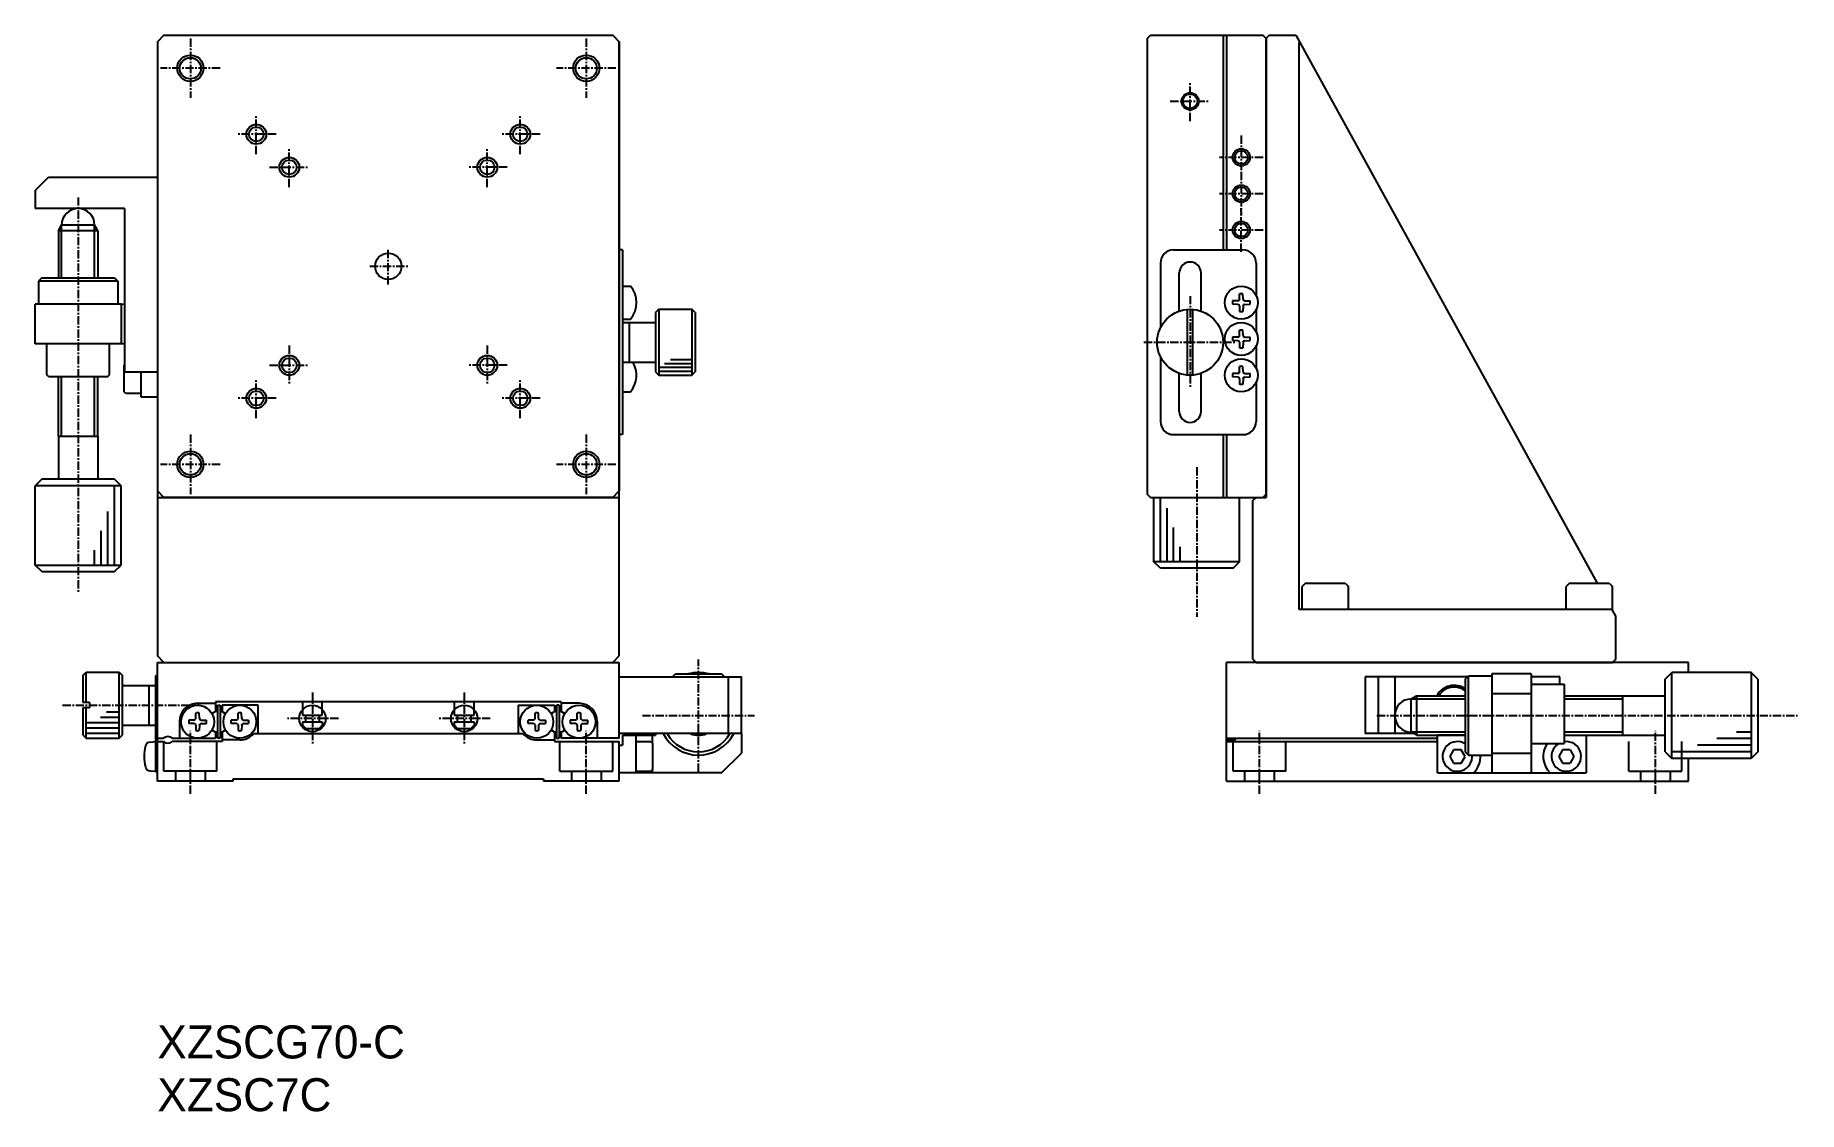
# Model space of a CAD drawing. Extents: x 154 to 421, y 95 to 258.
import ezdxf

# ---------------------------------------------------------------- set-up
doc = ezdxf.new("R2010")
doc.units = 0
doc.linetypes.add('CENTER', pattern=[2, 1.25, -0.25, 0.25, -0.25])
doc.layers.get('0').update_dxf_attribs({"linetype": 'CONTINUOUS'})
doc.layers.add('CENTER', color=1, linetype='CENTER')

msp = doc.modelspace()

# ---------------------------------------------------------------- linework, layer by layer
at = {"color": 7, "linetype": 'CONTINUOUS'}
for p, q in [((173.18, 258.33), (172.18, 257.33)), ((173.18, 258.33), (172.18, 257.33)), ((172.18, 257.33), (172.18, 189.33)), ((172.18, 257.33), (172.18, 164.33)), ((173.18, 258.33), (241.18, 258.33)), ((173.18, 258.33), (241.18, 258.33)), ((241.18, 258.33), (242.18, 257.33)), ((242.18, 257.33), (241.18, 258.33)), ((242.18, 257.33), (242.18, 189.33)), ((242.18, 164.33), (242.18, 257.33)), ((322.18, 257.83), (322.68, 258.33)), ((322.18, 257.83), (322.18, 188.83)), ((322.68, 258.33), (339.68, 258.33)), ((333.68, 258.33), (333.68, 225.83)), ((334.18, 258.33), (334.18, 225.83)), ((340.18, 257.83), (339.68, 258.33)), ((340.18, 257.83), (340.68, 258.33)), ((340.18, 188.83), (340.18, 257.83)), ((340.18, 257.83), (340.18, 188.33)), ((340.68, 258.33), (344.68, 258.33)), ((344.68, 258.33), (390.38, 175.33)), ((345.18, 171.33), (345.18, 257.24)), ((153.68, 234.83), (155.68, 236.83)), ((155.68, 236.83), (172.18, 236.83)), ((153.68, 234.83), (153.68, 232.08)), ((167.18, 232.08), (153.68, 232.08)), ((167.18, 232.08), (167.18, 207.33)), ((157.18, 228.71), (157.68, 229.58)), ((157.18, 228.71), (157.18, 221.58)), ((163.18, 228.71), (157.18, 228.71)), ((162.68, 229.58), (157.68, 229.58)), ((163.18, 228.71), (162.68, 229.58)), ((163.18, 228.71), (163.18, 221.58)), ((242.68, 225.83), (242.18, 225.83)), ((242.68, 225.83), (242.68, 197.83)), ((326.18, 225.83), (336.68, 225.83)), ((324.18, 223.83), (324.18, 214.01)), ((327.03, 216.61), (327.03, 222.33)), ((330.33, 216.47), (330.33, 222.33)), ((338.68, 223.83), (338.68, 218.92)), ((154.68, 221.58), (154.18, 221.08)), ((154.18, 221.08), (154.18, 217.58)), ((166.18, 221.08), (154.18, 221.08)), ((154.68, 221.58), (165.68, 221.58)), ((165.68, 221.58), (166.18, 221.08)), ((166.18, 221.08), (166.18, 217.58)), ((242.68, 220.33), (243.9, 220.33)), ((336.16, 218.33), (336.17, 219.15)), ((336.71, 218.33), (336.69, 219.15)), ((153.68, 211.58), (153.68, 217.58)), ((166.68, 217.58), (153.68, 217.58)), ((166.68, 217.58), (166.68, 211.58)), ((248.18, 216.83), (247.68, 216.33)), ((248.18, 216.83), (253.18, 216.83)), ((253.68, 216.33), (253.18, 216.83)), ((328.28, 206.85), (328.28, 216.81)), ((329.08, 206.85), (329.08, 216.81)), ((335.95, 218.1), (335.11, 218.09)), ((335.95, 217.55), (335.11, 217.57)), ((335.95, 218.1), (336.08, 218.16)), ((335.95, 217.55), (336.08, 217.49)), ((336.16, 218.33), (336.08, 218.16)), ((336.16, 217.33), (336.08, 217.49)), ((336.16, 217.33), (336.17, 216.5)), ((336.71, 217.33), (336.69, 216.5)), ((336.71, 218.33), (336.78, 218.16)), ((336.71, 217.33), (336.78, 217.49)), ((336.91, 218.1), (336.78, 218.16)), ((336.91, 217.55), (336.78, 217.49)), ((336.91, 218.1), (337.76, 218.09)), ((336.91, 217.55), (337.76, 217.57)), ((338.68, 216.74), (338.68, 213.42)), ((242.68, 215.33), (243.9, 215.33)), ((242.68, 214.83), (247.68, 214.83)), ((243.68, 214.83), (243.68, 208.83)), ((247.68, 216.33), (247.68, 207.33)), ((253.68, 216.33), (253.68, 207.33)), ((166.68, 211.58), (153.68, 211.58)), ((155.43, 206.88), (155.43, 211.58)), ((164.93, 206.88), (164.93, 211.58)), ((335.95, 212.6), (335.11, 212.59)), ((335.95, 212.05), (335.11, 212.07)), ((335.95, 212.6), (336.08, 212.66)), ((335.95, 212.05), (336.08, 211.99)), ((336.16, 212.83), (336.08, 212.66)), ((336.16, 211.83), (336.08, 211.99)), ((336.16, 212.83), (336.17, 213.65)), ((336.16, 211.83), (336.17, 211)), ((336.71, 212.83), (336.69, 213.65)), ((336.71, 211.83), (336.69, 211)), ((336.71, 212.83), (336.78, 212.66)), ((336.71, 211.83), (336.78, 211.99)), ((336.91, 212.6), (336.78, 212.66)), ((336.91, 212.05), (336.78, 211.99)), ((336.91, 212.6), (337.76, 212.59)), ((336.91, 212.05), (337.76, 212.07)), ((338.68, 211.24), (338.68, 207.92)), ((242.68, 208.83), (247.68, 208.83)), ((324.18, 209.65), (324.18, 199.83)), ((155.73, 206.58), (155.43, 206.88)), ((164.63, 206.58), (155.73, 206.58)), ((157.18, 197.58), (157.18, 206.58)), ((163.18, 197.58), (163.18, 206.58)), ((164.63, 206.58), (164.93, 206.88)), ((167.08, 208.28), (167.18, 208.38)), ((167.08, 208.28), (167.08, 204.38)), ((167.18, 207.33), (172.18, 207.33)), ((169.68, 207.33), (169.68, 203.58)), ((247.68, 207.33), (248.18, 206.83)), ((248.18, 206.83), (253.18, 206.83)), ((253.18, 206.83), (253.68, 207.33)), ((327.03, 201.33), (327.03, 207.04)), ((330.33, 201.33), (330.33, 207.18)), ((335.95, 207.1), (335.11, 207.09)), ((335.95, 206.55), (335.11, 206.57)), ((335.95, 207.1), (336.08, 207.16)), ((335.95, 206.55), (336.08, 206.49)), ((336.16, 207.33), (336.08, 207.16)), ((336.16, 206.33), (336.08, 206.49)), ((336.16, 207.33), (336.17, 208.15)), ((336.16, 206.33), (336.17, 205.5)), ((336.71, 207.33), (336.69, 208.15)), ((336.71, 206.33), (336.69, 205.5)), ((336.71, 207.33), (336.78, 207.16)), ((336.71, 206.33), (336.78, 206.49)), ((336.91, 207.1), (336.78, 207.16)), ((336.91, 206.55), (336.78, 206.49)), ((336.91, 207.1), (337.76, 207.09)), ((336.91, 206.55), (337.76, 206.57)), ((167.38, 204.08), (167.08, 204.38)), ((169.68, 204.08), (167.38, 204.08)), ((169.68, 203.58), (172.18, 203.58)), ((242.68, 204.33), (243.9, 204.33)), ((338.68, 205.74), (338.68, 199.83)), ((242.68, 197.83), (242.18, 197.83)), ((326.18, 197.83), (336.68, 197.83)), ((333.68, 197.83), (333.68, 188.33)), ((334.18, 197.83), (334.18, 188.33)), ((157.18, 197.58), (157.18, 191.08)), ((157.18, 197.58), (163.18, 197.58)), ((163.18, 197.58), (163.18, 191.08)), ((154.68, 191.08), (153.68, 190.08)), ((153.68, 178.08), (153.68, 190.08)), ((165.68, 191.08), (154.68, 191.08)), ((165.68, 191.08), (166.68, 190.08)), ((166.68, 178.08), (166.68, 190.08)), ((172.18, 189.33), (173.18, 188.33)), ((172.18, 188.33), (242.18, 188.33)), ((241.18, 188.33), (173.18, 188.33)), ((241.18, 188.33), (242.18, 189.33)), ((322.68, 188.33), (322.18, 188.83)), ((322.68, 188.33), (339.68, 188.33)), ((323.18, 178.58), (323.18, 188.33)), ((336.18, 178.58), (336.18, 188.33)), ((338.18, 187.83), (338.68, 188.33)), ((338.18, 163.83), (338.18, 187.83)), ((338.68, 188.33), (340.18, 188.33)), ((340.18, 188.83), (339.68, 188.33)), ((154.68, 177.08), (153.68, 178.08)), ((154.68, 177.08), (165.68, 177.08)), ((165.68, 177.08), (166.68, 178.08)), ((324.18, 177.58), (323.18, 178.58)), ((335.18, 177.58), (324.18, 177.58)), ((335.18, 177.58), (336.18, 178.58)), ((346.18, 175.33), (345.68, 174.83)), ((345.68, 171.33), (345.68, 174.83)), ((346.18, 175.33), (352.18, 175.33)), ((352.18, 175.33), (352.68, 174.83)), ((352.68, 171.33), (352.68, 174.83)), ((386.18, 175.33), (385.68, 174.83)), ((385.68, 171.33), (385.68, 174.83)), ((386.18, 175.33), (392.18, 175.33)), ((392.18, 175.33), (392.68, 174.83)), ((392.68, 171.33), (392.68, 174.83)), ((392.68, 171.33), (345.18, 171.33)), ((392.58, 171.33), (393.18, 170.24)), ((393.18, 163.83), (393.18, 170.24)), ((173.18, 163.33), (172.18, 164.33)), ((172.18, 163.33), (242.18, 163.33)), ((172.18, 145.33), (172.18, 163.33)), ((173.18, 163.33), (241.18, 163.33)), ((241.18, 163.33), (242.18, 164.33)), ((242.18, 151.83), (242.18, 163.33)), ((404.18, 163.33), (334.18, 163.33)), ((334.18, 145.33), (334.18, 163.33)), ((338.68, 163.33), (338.18, 163.83)), ((338.68, 163.33), (392.68, 163.33)), ((393.18, 163.83), (392.68, 163.33)), ((404.18, 161.78), (404.18, 163.33)), ((160.88, 161.33), (161.38, 161.83)), ((160.88, 161.33), (160.88, 157.23)), ((161.38, 161.83), (166.38, 161.83)), ((166.38, 161.83), (166.88, 161.33)), ((166.88, 152.33), (166.88, 161.33)), ((172.18, 161.28), (171.88, 161.28)), ((171.88, 161.28), (171.88, 146.78)), ((242.18, 161.13), (260.68, 161.13)), ((250.23, 161.13), (250.68, 161.58)), ((250.68, 161.58), (257.68, 161.58)), ((258.13, 161.13), (257.68, 161.58)), ((258.68, 161.13), (258.68, 152.53)), ((260.68, 152.53), (260.68, 161.13)), ((355.18, 161.13), (355.18, 152.53)), ((370.73, 161.13), (355.18, 161.13)), ((357.18, 161.13), (357.18, 152.53)), ((359.68, 161.13), (359.68, 152.53)), ((370.38, 160.78), (370.88, 161.28)), ((370.38, 160.78), (370.38, 149.78)), ((370.88, 161.28), (374.38, 161.28)), ((374.38, 161.58), (374.38, 146.58)), ((380.38, 161.58), (374.38, 161.58)), ((380.38, 161.58), (380.38, 146.58)), ((384.68, 161.13), (380.38, 161.13)), ((384.68, 160.03), (384.68, 161.13)), ((400.68, 160.78), (401.68, 161.78)), ((400.68, 149.78), (400.68, 160.78)), ((413.68, 161.78), (401.68, 161.78)), ((414.68, 160.78), (413.68, 161.78)), ((414.68, 160.78), (414.68, 149.78)), ((166.88, 159.83), (171.88, 159.83)), ((170.88, 159.83), (170.88, 153.83)), ((363.05, 158.28), (362.18, 157.78)), ((362.18, 152.78), (362.18, 157.78)), ((363.05, 152.28), (363.05, 158.28)), ((363.05, 158.28), (370.38, 158.28)), ((380.38, 158.58), (374.38, 158.58)), ((380.38, 160.03), (385.38, 160.03)), ((385.38, 160.03), (385.38, 151.03)), ((385.38, 158.28), (400.68, 158.28)), ((394.18, 158.28), (394.18, 152.28)), ((161.88, 157.23), (160.88, 157.23)), ((161.88, 156.43), (160.88, 156.43)), ((160.88, 156.43), (160.88, 152.33)), ((161.88, 157.23), (161.88, 156.43)), ((178.01, 154.83), (178.02, 155.65)), ((178.28, 157.13), (180.98, 157.13)), ((178.56, 154.83), (178.54, 155.65)), ((180.69, 155.71), (180.98, 155.88)), ((180.98, 157.33), (180.98, 155.88)), ((233.38, 157.33), (180.98, 157.33)), ((181.28, 156.83), (181.28, 151.83)), ((181.28, 156.83), (181.68, 156.83)), ((181.68, 156.83), (181.68, 151.83)), ((187.48, 156.83), (181.98, 156.83)), ((181.98, 156.83), (181.98, 155.88)), ((182.28, 155.71), (181.98, 155.88)), ((184.41, 154.83), (184.42, 155.65)), ((184.96, 154.83), (184.94, 155.65)), ((187.48, 152.53), (187.48, 156.83)), ((194.18, 157.33), (194.18, 155.33)), ((194.18, 155.33), (197.18, 155.33)), ((194.68, 154.33), (194.68, 155.33)), ((196.68, 155.33), (196.68, 154.33)), ((197.18, 155.33), (197.18, 157.33)), ((217.18, 157.33), (217.18, 155.33)), ((217.18, 155.33), (220.18, 155.33)), ((217.68, 154.33), (217.68, 155.33)), ((219.68, 155.33), (219.68, 154.33)), ((220.18, 155.33), (220.18, 157.33)), ((226.88, 156.83), (226.88, 152.53)), ((226.88, 156.83), (232.38, 156.83)), ((229.41, 154.83), (229.42, 155.65)), ((229.96, 154.83), (229.94, 155.65)), ((232.09, 155.71), (232.38, 155.88)), ((232.38, 156.83), (232.38, 155.88)), ((232.68, 156.83), (232.68, 151.83)), ((233.08, 156.83), (232.68, 156.83)), ((233.08, 156.83), (233.08, 151.83)), ((233.38, 157.33), (233.38, 155.88)), ((236.08, 157.13), (233.38, 157.13)), ((233.68, 155.71), (233.38, 155.88)), ((235.81, 154.83), (235.82, 155.65)), ((236.36, 154.83), (236.34, 155.65)), ((160.88, 152.33), (161.38, 151.83)), ((166.38, 151.83), (166.88, 152.33)), ((166.88, 153.83), (171.88, 153.83)), ((175.53, 154.38), (175.53, 151.83)), ((177.8, 154.6), (176.96, 154.59)), ((177.8, 154.05), (176.96, 154.07)), ((177.8, 154.6), (177.93, 154.66)), ((177.8, 154.05), (177.93, 153.99)), ((178.01, 154.83), (177.93, 154.66)), ((178.01, 153.83), (177.93, 153.99)), ((178.01, 153.83), (178.02, 153)), ((178.56, 153.83), (178.54, 153)), ((178.56, 154.83), (178.63, 154.66)), ((178.56, 153.83), (178.63, 153.99)), ((178.76, 154.6), (178.63, 154.66)), ((178.76, 154.05), (178.63, 153.99)), ((178.76, 154.6), (179.61, 154.59)), ((178.76, 154.05), (179.61, 154.07)), ((180.69, 152.95), (180.98, 152.78)), ((180.98, 152.78), (180.98, 151.83)), ((182.28, 152.95), (181.98, 152.78)), ((181.98, 152.78), (181.98, 151.33)), ((184.2, 154.6), (183.36, 154.59)), ((184.2, 154.05), (183.36, 154.07)), ((184.2, 154.6), (184.33, 154.66)), ((184.2, 154.05), (184.33, 153.99)), ((184.41, 154.83), (184.33, 154.66)), ((184.41, 153.83), (184.33, 153.99)), ((184.41, 153.83), (184.42, 153)), ((184.96, 153.83), (184.94, 153)), ((184.96, 154.83), (185.03, 154.66)), ((184.96, 153.83), (185.03, 153.99)), ((185.16, 154.6), (185.03, 154.66)), ((185.16, 154.05), (185.03, 153.99)), ((185.16, 154.6), (186.01, 154.59)), ((185.16, 154.05), (186.01, 154.07)), ((186.76, 152.53), (227.6, 152.53)), ((194.18, 154.33), (197.18, 154.33)), ((194.18, 154.33), (194.18, 153.83)), ((194.68, 153.33), (194.18, 153.83)), ((194.68, 153.33), (196.68, 153.33)), ((196.68, 153.33), (197.18, 153.83)), ((197.18, 154.33), (197.18, 153.83)), ((217.18, 154.33), (220.18, 154.33)), ((217.18, 154.33), (217.18, 153.83)), ((217.68, 153.33), (217.18, 153.83)), ((217.68, 153.33), (219.68, 153.33)), ((219.68, 153.33), (220.18, 153.83)), ((220.18, 154.33), (220.18, 153.83)), ((229.2, 154.6), (228.36, 154.59)), ((229.2, 154.05), (228.36, 154.07)), ((229.2, 154.6), (229.33, 154.66)), ((229.2, 154.05), (229.33, 153.99)), ((229.41, 154.83), (229.33, 154.66)), ((229.41, 153.83), (229.33, 153.99)), ((229.41, 153.83), (229.42, 153)), ((229.96, 153.83), (229.94, 153)), ((229.96, 154.83), (230.03, 154.66)), ((229.96, 153.83), (230.03, 153.99)), ((230.16, 154.6), (230.03, 154.66)), ((230.16, 154.05), (230.03, 153.99)), ((230.16, 154.6), (231.01, 154.59)), ((230.16, 154.05), (231.01, 154.07)), ((232.09, 152.95), (232.38, 152.78)), ((232.38, 152.78), (232.38, 151.33)), ((233.68, 152.95), (233.38, 152.78)), ((233.38, 152.78), (233.38, 151.83)), ((235.6, 154.6), (234.76, 154.59)), ((235.6, 154.05), (234.76, 154.07)), ((235.6, 154.6), (235.73, 154.66)), ((235.6, 154.05), (235.73, 153.99)), ((235.81, 154.83), (235.73, 154.66)), ((235.81, 153.83), (235.73, 153.99)), ((235.81, 153.83), (235.82, 153)), ((236.36, 153.83), (236.34, 153)), ((236.36, 154.83), (236.43, 154.66)), ((236.36, 153.83), (236.43, 153.99)), ((236.56, 154.6), (236.43, 154.66)), ((236.56, 154.05), (236.43, 153.99)), ((236.56, 154.6), (237.41, 154.59)), ((236.56, 154.05), (237.41, 154.07)), ((238.83, 154.38), (238.83, 151.83)), ((260.68, 152.53), (242.18, 152.53)), ((247.68, 152.53), (247.68, 152.28)), ((260.68, 152.53), (260.68, 149.58)), ((362.61, 152.53), (355.18, 152.53)), ((363.05, 152.28), (362.18, 152.78)), ((161.38, 151.83), (166.38, 151.83)), ((171.1, 151.26), (171.88, 151.33)), ((172.18, 151.83), (173.12, 151.83)), ((172.18, 151.33), (173.12, 151.33)), ((174.44, 151.83), (180.98, 151.83)), ((181.98, 151.33), (174.44, 151.33)), ((181.68, 151.83), (181.28, 151.83)), ((184.68, 151.58), (181.98, 151.58)), ((229.68, 151.58), (232.38, 151.58)), ((232.38, 151.33), (242.18, 151.33)), ((232.68, 151.83), (233.08, 151.83)), ((242.18, 151.83), (233.38, 151.83)), ((242.18, 145.33), (242.18, 151.33)), ((242.18, 150.78), (242.68, 150.78)), ((242.68, 152.28), (247.68, 152.28)), ((242.68, 152.28), (242.68, 150.78)), ((244.68, 152.28), (244.68, 146.58)), ((244.68, 151.33), (246.98, 151.33)), ((244.68, 151.33), (244.68, 146.83)), ((246.98, 151.33), (247.28, 151.03)), ((247.18, 152.28), (247.18, 151.13)), ((247.28, 147.13), (247.28, 151.03)), ((334.18, 151.83), (366.18, 151.83)), ((335.58, 151.58), (334.18, 151.58)), ((334.18, 151.33), (366.18, 151.33)), ((335.58, 151.58), (335.58, 151.83)), ((363.05, 152.28), (370.38, 152.28)), ((366.18, 146.58), (366.18, 152.28)), ((370.38, 152.28), (366.18, 152.28)), ((368.6, 150.08), (368.03, 149.08)), ((369.76, 150.08), (368.6, 150.08)), ((370.34, 149.08), (369.76, 150.08)), ((370.38, 149.78), (370.88, 149.28)), ((380.38, 151.03), (385.38, 151.03)), ((385.1, 150.08), (384.53, 149.08)), ((386.26, 150.08), (385.1, 150.08)), ((385.38, 152.28), (400.68, 152.28)), ((386.26, 150.08), (386.84, 149.08)), ((388.68, 152.28), (388.68, 146.58)), ((400.68, 149.78), (401.68, 148.78)), ((414.68, 149.78), (413.68, 148.78)), ((247.28, 147.13), (246.98, 146.83)), ((247.18, 147.03), (247.18, 146.58)), ((257.68, 146.58), (260.68, 149.58)), ((368.03, 149.08), (368.6, 148.08)), ((368.6, 148.08), (369.76, 148.08)), ((369.76, 148.08), (370.34, 149.08)), ((370.88, 149.28), (374.38, 149.28)), ((374.38, 149.58), (380.38, 149.58)), ((384.53, 149.08), (385.1, 148.08)), ((385.1, 148.08), (386.26, 148.08)), ((386.84, 149.08), (386.26, 148.08)), ((413.68, 148.78), (401.68, 148.78)), ((404.18, 145.33), (404.18, 148.78)), ((171.1, 146.9), (171.88, 146.83)), ((171.88, 146.78), (172.18, 146.78)), ((183.68, 145.33), (172.18, 145.33)), ((183.68, 145.33), (183.68, 145.68)), ((183.68, 145.68), (230.68, 145.68)), ((230.68, 145.68), (230.68, 145.33)), ((242.18, 145.33), (230.68, 145.33)), ((257.68, 146.58), (242.18, 146.58)), ((244.68, 146.83), (246.98, 146.83)), ((334.18, 145.33), (404.18, 145.33)), ((366.18, 146.58), (388.68, 146.58))]:
    msp.add_line(p, q, dxfattribs=at)
at = {"color": 3, "linetype": 'CONTINUOUS'}
for p, q in [((157.68, 221.58), (157.68, 229.58)), ((162.68, 221.58), (162.68, 229.58)), ((248.18, 216.83), (248.18, 206.83)), ((253.18, 216.83), (253.18, 206.83)), ((249.05, 208.63), (253.18, 208.63)), ((249.92, 209.23), (253.18, 209.23)), ((157.68, 197.58), (157.68, 206.58)), ((162.68, 197.58), (162.68, 206.58)), ((248.18, 208.03), (253.18, 208.03)), ((248.18, 207.43), (253.18, 207.43)), ((166.68, 190.08), (153.68, 190.08)), ((165.68, 178.08), (165.68, 190.08)), ((324.18, 178.58), (324.18, 188.33)), ((164.68, 178.08), (164.68, 186.2)), ((325.18, 178.58), (325.18, 186.7)), ((163.68, 178.08), (163.68, 183.25)), ((326.18, 178.58), (326.18, 183.75)), ((162.68, 178.08), (162.68, 180.31)), ((327.18, 178.58), (327.18, 180.81)), ((153.68, 178.08), (166.68, 178.08)), ((336.18, 178.58), (323.18, 178.58)), ((161.38, 157.23), (161.38, 161.83)), ((166.38, 151.83), (166.38, 161.83)), ((370.88, 149.28), (370.88, 161.28)), ((401.68, 148.78), (401.68, 161.78)), ((413.68, 161.78), (413.68, 148.78)), ((370.38, 157.78), (362.18, 157.78)), ((394.18, 157.78), (385.38, 157.78)), ((161.38, 151.83), (161.38, 156.43)), ((163.57, 155.03), (166.38, 155.03)), ((164.47, 155.83), (166.38, 155.83)), ((161.38, 154.23), (166.38, 154.23)), ((161.38, 153.43), (166.38, 153.43)), ((161.38, 152.63), (166.38, 152.63)), ((370.38, 152.78), (362.18, 152.78)), ((394.18, 152.78), (385.38, 152.78)), ((413.68, 152.78), (411.45, 152.78)), ((173.18, 146.83), (173.18, 151.28)), ((181.18, 146.83), (181.18, 151.33)), ((233.18, 146.83), (233.18, 151.33)), ((241.18, 146.83), (241.18, 151.33)), ((335.18, 146.83), (335.18, 151.33)), ((343.18, 146.83), (343.18, 151.33)), ((395.18, 146.83), (395.18, 151.33)), ((413.68, 149.78), (401.68, 149.78)), ((403.18, 146.83), (403.18, 151.33)), ((413.68, 150.78), (405.57, 150.78)), ((413.68, 151.78), (408.51, 151.78)), ((181.18, 146.83), (173.18, 146.83)), ((174.93, 146.83), (174.93, 145.33)), ((179.43, 146.83), (179.43, 145.33)), ((233.18, 146.83), (241.18, 146.83)), ((234.93, 146.83), (234.93, 145.33)), ((239.43, 146.83), (239.43, 145.33)), ((343.18, 146.83), (335.18, 146.83)), ((336.93, 146.83), (336.93, 145.33)), ((341.43, 146.83), (341.43, 145.33)), ((395.18, 146.83), (403.18, 146.83)), ((396.93, 146.83), (396.93, 145.33)), ((401.43, 146.83), (401.43, 145.33))]:
    msp.add_line(p, q, dxfattribs=at)
for centre, radius in [((177.18, 253.33), 2), ((237.18, 253.33), 2), ((328.68, 248.33), 1.3), ((187.18, 243.33), 1.5), ((227.18, 243.33), 1.5), ((336.43, 239.83), 1.3), ((336.43, 239.83), 1), ((192.18, 238.33), 1.5), ((222.18, 238.33), 1.5), ((336.43, 234.33), 1.3), ((336.43, 234.33), 1), ((336.43, 228.83), 1.3), ((336.43, 228.83), 1), ((192.18, 208.33), 1.5), ((222.18, 208.33), 1.5), ((187.18, 203.33), 1.5), ((227.18, 203.33), 1.5), ((177.18, 193.33), 2), ((237.18, 193.33), 2), ((195.68, 154.83), 2), ((218.68, 154.83), 2)]:
    msp.add_circle(centre, radius, dxfattribs=at)
at = {"color": 7, "linetype": 'CONTINUOUS'}
for centre, radius in [((177.18, 253.33), 1.6), ((237.18, 253.33), 1.6), ((328.68, 248.33), 1.1), ((187.18, 243.33), 1.1), ((227.18, 243.33), 1.1), ((192.18, 238.33), 1.1), ((222.18, 238.33), 1.1), ((207.18, 223.33), 2), ((336.43, 217.83), 2.5), ((328.68, 211.83), 5), ((336.43, 212.33), 2.5), ((192.18, 208.33), 1.1), ((222.18, 208.33), 1.1), ((336.43, 206.83), 2.5), ((187.18, 203.33), 1.1), ((227.18, 203.33), 1.1), ((177.18, 193.33), 1.6), ((237.18, 193.33), 1.6), ((178.28, 154.33), 2.5), ((184.68, 154.33), 2.5), ((229.68, 154.33), 2.5), ((236.08, 154.33), 2.5)]:
    msp.add_circle(centre, radius, dxfattribs=at)
for centre, radius, start, end in [((160.18, 229.58), 2.5, 360, 180), ((326.18, 223.83), 2, 90, 180), ((336.68, 223.83), 2, 0, 90), ((328.68, 222.33), 1.65, 0, 180), ((240.78, 217.83), 4, 321.3178, 38.6822), ((336.43, 217.83), 1.35, 78.8959, 101.1041), ((166.68, 220.58), 3, 270, 279.5941), ((336.43, 217.83), 1.35, 168.8959, 191.1041), ((336.43, 217.83), 1.35, 258.8959, 281.1041), ((336.43, 217.83), 1.35, 348.8959, 11.1041), ((166.68, 208.58), 3, 80.4059, 90), ((336.43, 212.33), 1.35, 168.8959, 191.1041), ((336.43, 212.33), 1.35, 78.8959, 101.1041), ((336.43, 212.33), 1.35, 348.8959, 11.1041), ((240.78, 206.83), 4, 321.3178, 30), ((336.43, 212.33), 1.35, 258.8959, 281.1041), ((336.43, 206.83), 1.35, 168.8959, 191.1041), ((336.43, 206.83), 1.35, 78.8959, 101.1041), ((336.43, 206.83), 1.35, 348.8959, 11.1041), ((336.43, 206.83), 1.35, 258.8959, 281.1041), ((328.68, 201.33), 1.65, 180, 0), ((326.18, 199.83), 2, 180, 270), ((336.68, 199.83), 2, 270, 0), ((254.18, 155.28), 6.5, 75.75, 104.25), ((362.18, 155.28), 2.5, 90, 270), ((368.68, 156.83), 3, 55.4819, 151.0967), ((368.68, 156.83), 2.75, 51.8165, 148.1786), ((178.28, 154.38), 2.75, 90, 180), ((178.28, 154.33), 1.35, 78.8959, 101.1041), ((181.48, 154.33), 1.59, 97.2376, 129.8488), ((181.6, 154.21), 1.75, 121.3783, 130.324), ((181.48, 154.33), 1.59, 50.1512, 82.7624), ((181.37, 154.21), 1.75, 49.676, 58.6217), ((184.68, 154.33), 1.35, 78.8959, 101.1041), ((229.68, 154.33), 1.35, 78.8959, 101.1041), ((232.88, 154.33), 1.59, 97.2376, 129.8488), ((233, 154.21), 1.75, 121.3783, 130.324), ((232.88, 154.33), 1.59, 50.1512, 82.7624), ((232.77, 154.21), 1.75, 49.676, 58.6217), ((236.08, 154.33), 1.35, 78.8959, 101.1041), ((236.08, 154.38), 2.75, 0, 90), ((178.28, 154.33), 1.35, 168.8959, 191.1041), ((178.28, 154.33), 1.35, 258.8959, 281.1041), ((178.28, 154.33), 1.35, 348.8959, 11.1041), ((181.6, 154.44), 1.75, 229.676, 238.6217), ((181.48, 154.33), 1.59, 230.1512, 262.7624), ((181.48, 154.33), 1.59, 277.2376, 309.8488), ((181.37, 154.44), 1.75, 301.3783, 310.324), ((184.68, 154.33), 1.35, 168.8959, 191.1041), ((184.68, 154.33), 1.35, 258.8959, 281.1041), ((184.68, 154.33), 2.75, 270, 319.1148), ((184.68, 154.33), 1.35, 348.8959, 11.1041), ((229.68, 154.33), 2.75, 220.8852, 270), ((229.68, 154.33), 1.35, 168.8959, 191.1041), ((229.68, 154.33), 1.35, 258.8959, 281.1041), ((229.68, 154.33), 1.35, 348.8959, 11.1041), ((233, 154.44), 1.75, 229.676, 238.6217), ((232.88, 154.33), 1.59, 230.1512, 262.7624), ((232.88, 154.33), 1.59, 277.2376, 309.8488), ((232.77, 154.44), 1.75, 301.3783, 310.324), ((236.08, 154.33), 1.35, 168.8959, 191.1041), ((236.08, 154.33), 1.35, 258.8959, 281.1041), ((236.08, 154.33), 1.35, 348.8959, 11.1041), ((254.18, 155.28), 6, 207.2796, 332.7204), ((254.18, 155.28), 3, 246.4435, 293.5565), ((176.18, 149.08), 6, 164.7184, 195.4427), ((171.17, 150.46), 0.8, 95, 164.5573), ((173.78, 151.08), 1, 48.5904, 131.4096), ((173.78, 152.08), 1, 228.5904, 311.4096), ((369.18, 149.08), 2.25, 57.769, 5.0997), ((385.68, 149.08), 3.5, 146.1416, 225.5847), ((385.68, 149.08), 2.25, 119.9264, 97.6623), ((171.17, 147.69), 0.8, 195.4427, 265), ((369.18, 149.08), 3.5, 314.4153, 3.2758)]:
    msp.add_arc(centre, radius, start, end, dxfattribs=at)
at = {"color": 3, "linetype": 'CONTINUOUS'}
msp.add_arc((254.18, 155.28), 5.5, 210, 330, dxfattribs=at)
at = {"layer": 'CENTER', "color": 1, "linetype": 'CENTER'}
for p, q in [((177.18, 257.83), (177.18, 248.83)), ((237.18, 257.83), (237.18, 248.83)), ((181.68, 253.33), (172.68, 253.33)), ((241.68, 253.33), (232.68, 253.33)), ((328.68, 245.33), (328.68, 251.33)), ((187.18, 240.33), (187.18, 246.33)), ((227.18, 240.33), (227.18, 246.33)), ((325.68, 248.33), (331.68, 248.33)), ((190.18, 243.33), (184.18, 243.33)), ((230.18, 243.33), (224.18, 243.33)), ((192.18, 235.33), (192.18, 241.33)), ((222.18, 235.33), (222.18, 241.33)), ((336.43, 243.13), (336.43, 236.53)), ((189.18, 238.33), (195.18, 238.33)), ((225.18, 238.33), (219.18, 238.33)), ((339.73, 239.83), (333.13, 239.83)), ((336.43, 237.63), (336.43, 231.03)), ((160.18, 233.77), (160.18, 173.77)), ((339.73, 234.33), (333.13, 234.33)), ((336.43, 225.53), (336.43, 232.13)), ((339.73, 228.83), (333.13, 228.83)), ((207.18, 220.58), (207.18, 225.98)), ((204.37, 223.33), (210.32, 223.33)), ((328.68, 218.83), (328.68, 204.83)), ((192.18, 211.33), (192.18, 205.33)), ((222.18, 211.33), (222.18, 205.33)), ((321.68, 211.83), (335.68, 211.83)), ((187.18, 200.33), (187.18, 206.33)), ((189.18, 208.33), (195.18, 208.33)), ((225.18, 208.33), (219.18, 208.33)), ((227.18, 200.33), (227.18, 206.33)), ((190.18, 203.33), (184.18, 203.33)), ((230.18, 203.33), (224.18, 203.33)), ((177.18, 197.83), (177.18, 188.83)), ((237.18, 197.83), (237.18, 188.83)), ((181.68, 193.33), (172.68, 193.33)), ((241.68, 193.33), (232.68, 193.33)), ((329.68, 192.91), (329.68, 170.25)), ((254.18, 146.78), (254.18, 163.78)), ((195.68, 158.78), (195.68, 150.88)), ((218.68, 158.78), (218.68, 150.88)), ((157.81, 156.83), (178.54, 156.83)), ((245.68, 155.28), (262.68, 155.28)), ((356.99, 155.28), (420.9, 155.28)), ((177.18, 143.43), (177.18, 152.96)), ((199.63, 154.83), (191.73, 154.83)), ((222.63, 154.83), (214.73, 154.83)), ((237.18, 143.43), (237.18, 152.96)), ((339.18, 143.43), (339.18, 152.96)), ((399.18, 143.43), (399.18, 152.96))]:
    msp.add_line(p, q, dxfattribs=at)

# ---------------------------------------------------------------- texts
at = {"color": 7, "linetype": 'CONTINUOUS'}
for s, p in [('XZSCG70-C', (172.18, 103.33)), ('XZSC7C', (172.18, 95.33))]:
    msp.add_text(s, height=5, dxfattribs=at).set_placement(p)

doc.saveas('drawing.dxf')
